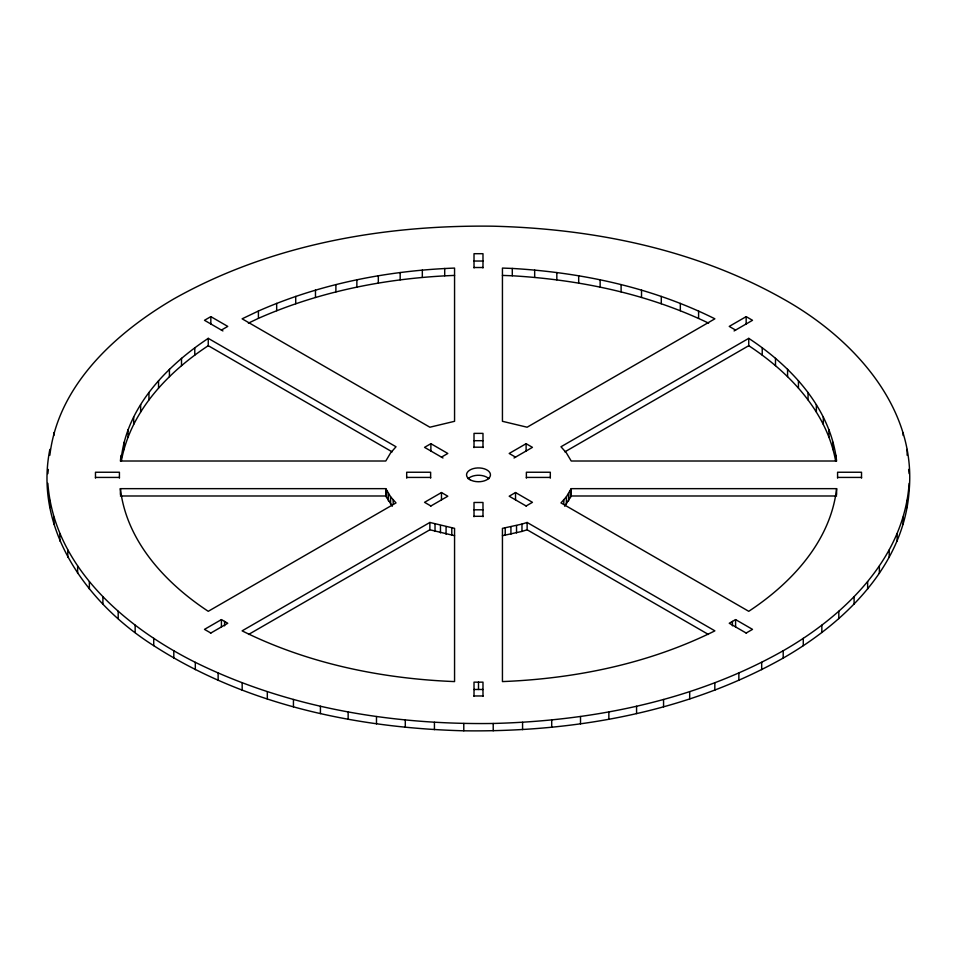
<?xml version="1.0" encoding="UTF-8"?>
<svg xmlns="http://www.w3.org/2000/svg" width="957" height="957" viewBox="0 0 957 957"><rect width="100%" height="100%" fill="white"/><g stroke="black" fill="none" stroke-linecap="round" stroke-linejoin="round"><path stroke-width="1.44" d="M121.013 455.329L120.391 461.011L385.791 461.011L390.623 452.876L396.019 446.763L208.255 338.359C166.087 366.435 125.463 408.364 121.013 461.19M836.609 488.656C830.58 541.339 791.331 583.28 748.745 611.308L560.981 502.915L566.377 496.791L571.209 488.656L836.609 488.656L836.609 494.518M49.86 449.395C33.651 530.609 88.283 604.298 153.73 645.664C245.435 704.735 355.92 727.93 463.786 730.801C573.745 732.261 686.54 712.487 783.197 658.081C844.78 622.768 903.994 565.431 909.15 490.654C916.674 406.474 851.897 337.199 783.197 298.919C695.237 249.227 593.448 228.735 493.214 226.199C383.255 224.739 270.46 244.514 173.803 298.919C115.941 332.773 58.018 385.157 49.86 455.257M47.85 473.667L48.352 469.432M47.85 483.333C54.071 566.903 125.14 627.206 195.312 662.34C287.339 707.737 391.21 724.951 493.214 723.468C593.448 720.932 695.237 700.44 783.197 650.748C844.78 615.435 903.994 558.098 909.15 483.333M121.324 461.214C130.272 411.606 167.499 372.56 208.255 345.692L208.255 338.359M564.678 506.217L571.209 495.989L571.209 488.656M221.414 330.069L227.766 326.409L210.839 316.635L204.487 320.296L222.921 330.943M441.476 457.123L447.816 453.462L430.889 443.689L424.549 447.35L442.983 457.996M210.528 633.211L227.766 623.258L221.414 619.598L204.487 629.371L210.839 633.032M430.59 506.157L447.816 496.216L441.476 492.544L424.549 502.317L430.889 505.99M514.017 457.996L532.451 447.35L526.111 443.689L509.184 453.462L515.524 457.123M734.079 330.943L752.513 320.296L746.161 316.635L729.234 326.409L735.586 330.069M429.872 522.462L242.109 630.854C307.915 663.584 381.448 678.692 454.563 681.587L454.563 528.36L429.872 522.462L429.872 529.783L248.581 634.455M748.745 338.359L560.981 446.763L566.377 452.876L571.209 461.011L836.609 461.011C830.58 408.328 791.331 366.387 748.745 338.359L748.745 345.692C789.501 372.56 826.728 411.606 835.676 461.214M564.869 451.848L748.745 345.692M526.111 505.99L532.451 502.317L515.524 492.544L509.184 496.216L526.41 506.157M746.161 633.032L752.513 629.371L735.586 619.598L729.234 623.258L746.472 633.211M258.414 311.025L242.109 318.813L429.872 427.217L454.563 421.307L454.563 268.08C387.382 270.664 320.105 283.822 258.414 311.025L258.414 318.358L248.377 323.143M258.414 318.358C320.105 291.155 387.382 277.997 454.563 275.413M521.972 524.089L527.128 522.462L714.891 630.854C649.085 663.584 575.552 678.692 502.437 681.587L502.437 528.36L521.972 524.089L521.972 531.422L502.437 535.693M521.972 531.422L527.128 529.783L708.419 634.455M474.014 261.034L482.986 261.034M474.014 267.517L482.986 267.517M474.014 440.698L482.986 440.698M474.014 447.194L482.986 447.194M95.473 477.423L119.422 477.423M406.689 477.423L430.626 477.423M526.374 477.423L550.311 477.423M837.578 477.423L861.527 477.423M120.391 488.656L385.791 488.656L390.623 496.791L396.019 502.915L208.255 611.308C165.669 583.28 126.42 541.339 120.391 488.656L120.391 494.518M120.391 495.989L385.791 495.989L392.322 506.217M571.209 495.989L836.609 495.989M474.014 509.806L482.986 509.806M474.014 516.302L482.986 516.302M474.014 689.483L482.986 689.483M474.014 695.966L482.986 695.966M512.294 268.439L502.437 268.08L502.437 421.307L527.128 427.217L714.891 318.813C652.052 287.459 582.083 272.53 512.294 268.439L512.294 275.772C579.775 279.779 647.446 293.727 708.623 323.143M502.437 275.413L512.294 275.772M429.872 529.783L454.563 535.693M208.255 345.692L392.131 451.848M908.648 469.432L909.15 473.667M907.14 449.395L907.14 455.257M907.14 500.272L907.14 507.605M903.133 432.564L903.133 435.495M903.133 517.103L903.133 524.436M897.152 533.743L897.152 541.064M889.209 550.096L889.209 557.429M879.363 566.101L879.363 573.434M867.64 581.677L867.64 589.01M861.527 478.105L861.527 472.244L837.578 472.244L837.578 478.105M854.099 596.761L854.099 604.094M838.811 611.284L838.811 618.605M835.987 455.329L835.987 461.19M833.164 442.409L833.164 449.73M828.941 429.609L828.941 436.942M823.331 417.001L823.331 424.322M821.848 625.16L821.848 632.481M816.357 404.608L816.357 411.941M808.055 392.502L808.055 399.835M803.27 638.331L803.27 645.664M798.449 380.719L798.449 388.052M787.575 369.306L787.575 376.627M783.197 650.748L783.197 658.081M775.493 358.301L775.493 365.634M762.227 347.774L762.227 355.095M761.688 662.34L761.688 669.673M746.161 316.635L746.161 323.968M738.864 673.058L738.864 680.391M735.586 619.598L735.586 626.931M732.416 621.428L732.416 625.83M714.831 682.855L714.831 690.188M698.586 311.025L698.586 318.358M689.686 691.684L689.686 699.017M680.331 303.369L680.331 310.702M663.56 699.495L663.56 706.828M661.287 296.395L661.287 303.716M641.525 290.115L641.525 297.448M636.572 706.266L636.572 713.599M621.105 284.576L621.105 291.897M608.855 711.96L608.855 719.281M600.135 279.779L600.135 287.1M580.516 716.542L580.516 723.875M578.686 275.748L578.686 283.081M570.456 490.259L570.456 497.592M568.59 493.561L568.59 500.894M566.377 496.791L566.377 504.124M563.817 499.937L563.817 504.327M556.83 272.518L556.83 279.839M551.711 719.999L551.711 727.332M550.311 478.105L550.311 472.244L526.374 472.244L526.374 478.105M534.676 270.077L534.676 277.398M527.128 522.462L527.128 529.783M526.111 443.689L526.111 451.01M522.57 722.308L522.57 729.641M516.529 525.572L516.529 532.905M515.524 492.544L515.524 499.877M510.93 526.852L510.93 534.185M505.212 527.929L505.212 535.25M493.214 723.468L493.214 730.801M482.986 267.936L482.986 253.701L474.014 253.701L474.014 267.936M482.986 447.613L482.986 433.377L474.014 433.377L474.014 447.613M482.986 516.72L482.986 502.473L474.014 502.473L474.014 516.72M482.986 696.385L482.986 682.15L474.014 682.15L474.014 696.385M478.5 682.15L478.5 689.483M463.786 723.468L463.786 730.801M451.788 527.929L451.788 535.25M446.07 526.852L446.07 534.185M444.706 268.439L444.706 275.772M441.476 492.544L441.476 499.877M440.471 525.572L440.471 532.905M435.028 524.089L435.028 531.422M434.43 722.308L434.43 729.641M430.889 443.689L430.889 451.01M430.626 478.105L430.626 472.244L406.689 472.244L406.689 478.105M422.324 270.077L422.324 277.398M405.29 719.999L405.29 727.332M400.17 272.518L400.17 279.839M393.183 499.937L393.183 504.327M390.623 496.791L390.623 504.124M388.41 493.561L388.41 500.894M386.544 490.259L386.544 497.592M385.791 488.656L385.791 495.989M378.314 275.748L378.314 283.081M376.484 716.542L376.484 723.875M356.865 279.779L356.865 287.1M348.145 711.96L348.145 719.281M335.895 284.576L335.895 291.897M320.428 706.266L320.428 713.599M315.475 290.115L315.475 297.448M295.713 296.395L295.713 303.716M293.44 699.495L293.44 706.828M276.669 303.369L276.669 310.702M267.314 691.684L267.314 699.017M242.169 682.855L242.169 690.188M224.584 621.428L224.584 625.83M221.414 619.598L221.414 626.931M218.136 673.058L218.136 680.391M210.839 316.635L210.839 323.968M195.312 662.34L195.312 669.673M194.773 347.774L194.773 355.095M181.507 358.301L181.507 365.634M173.803 650.748L173.803 658.081M169.425 369.306L169.425 376.627M158.551 380.719L158.551 388.052M153.73 638.331L153.73 645.664M148.945 392.502L148.945 399.835M140.643 404.608L140.643 411.941M135.152 625.16L135.152 632.481M133.669 417.001L133.669 424.322M128.059 429.609L128.059 436.942M123.836 442.409L123.836 449.73M119.422 478.105L119.422 472.244L95.473 472.244L95.473 478.105M118.189 611.284L118.189 618.605M102.901 596.761L102.901 604.094M89.36 581.677L89.36 589.01M77.637 566.101L77.637 573.434M67.791 550.096L67.791 557.429M59.848 533.743L59.848 541.064M53.867 432.564L53.867 435.495M53.867 517.103L53.867 524.436M49.86 500.272L49.86 507.605M468.129 478.715A11.974 6.914 0 0 1 488.871 478.715M470.031 479.72A11.974 6.914 0 0 0 490.056 476.622A11.974 6.914 0 0 0 475.402 468.164A11.974 6.914 0 0 0 470.031 479.72"/></g></svg>
